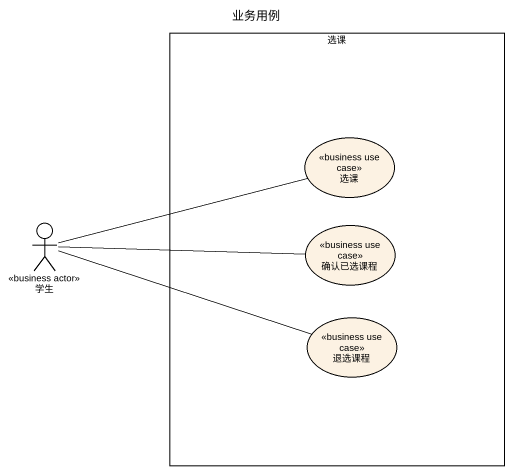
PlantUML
@startuml
title 业务用例
rectangle 选课 {
  usecase "选课" as 选课_2 <<business use case>>
  usecase 确认已选课程 <<business use case>>
  usecase 退选课程 <<business use case>>
}
actor 学生 <<business actor>>
学生 -right- 选课_2
学生 -right- 确认已选课程
学生 -right- 退选课程
@enduml
